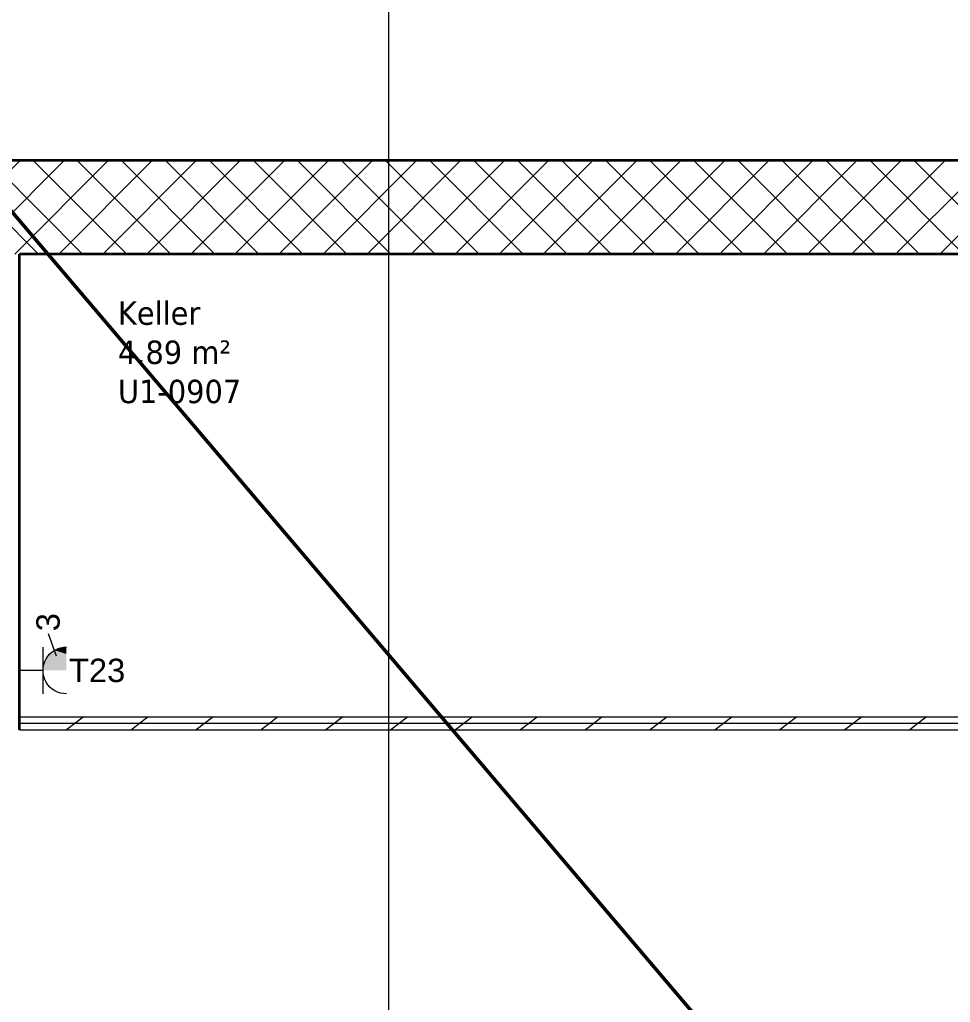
# Model space of a CAD drawing. Extents: x -1067 to 613, y -179 to 712.
# Drawn here: x -79.1 to -19.3, y 396.4 to 459.4 of the extents above; entities that cross this region are included whole.
import ezdxf
from ezdxf.lldxf.tags import DXFTag

# ---------------------------------------------------------------- set-up
doc = ezdxf.new("R2010")
doc.units = 0
doc.layers.get('0').update_dxf_attribs({"lineweight": 13})
for name, color, linetype, lineweight in [('A-AREA-____-IDEN', 7, 'Continuous', 5), ('A-WALL-____-MCUT', 7, 'Continuous', 35), ('A-WALL-____-PATT', 7, 'Continuous', 35), ('A-WALL-FNSH-MCUT', 7, 'Continuous', 35), ('S-GRID-____-OTLN', 7, 'Continuous', 5)]:
    doc.layers.add(name, color=color, linetype=linetype, lineweight=lineweight)
doc.layers.add('EL01_WAN_Kraft', color=1, linetype='Continuous', lineweight=13, true_color=0xff0000)
doc.layers.add('X_Geometrie', color=3, linetype='Continuous', lineweight=50, true_color=0x00ff00)
doc.styles.get("Standard").update_dxf_attribs({"font": 'arial.ttf'})
tags = doc.linetypes.add('_Rasterlinie_', pattern=[0.375, 0.2, -0.05, 0.075, -0.05]).pattern_tags.tags
tags[10:11] = [DXFTag(74, 4), DXFTag(75, 0), DXFTag(340, '0'), DXFTag(46, 1.0), DXFTag(50, 0.0), DXFTag(44, 0.0), DXFTag(45, 0.0)]
tags[8:9] = [DXFTag(74, 4), DXFTag(75, 0), DXFTag(340, '0'), DXFTag(46, 1.0), DXFTag(50, 0.0), DXFTag(44, 0.0), DXFTag(45, 0.0)]
tags[6:7] = [DXFTag(74, 4), DXFTag(75, 0), DXFTag(340, '0'), DXFTag(46, 1.0), DXFTag(50, 0.0), DXFTag(44, 0.0), DXFTag(45, 0.0)]
tags[4:5] = [DXFTag(74, 4), DXFTag(75, 0), DXFTag(340, '0'), DXFTag(46, 1.0), DXFTag(50, 0.0), DXFTag(44, 0.0), DXFTag(45, 0.0)]

# ---------------------------------------------------------------- blocks, each defined once
blk = doc.blocks.new('Referenz-A0UNPC4Q6I', base_point=(-1062.181, -175.856))
at = {"layer": 'A-WALL-____-MCUT', "color": 0, "linetype": 'Continuous', "ltscale": 0.35}
for p, q in [((178.303, 450.376), (-831.255, 450.376)), ((-79.097, 413.851), (-79.097, 444.376)), ((32.203, 444.376), (-79.097, 444.376))]:
    blk.add_line(p, q, dxfattribs=at)
at = {"layer": 'A-WALL-____-MCUT', "color": 0, "linetype": 'Continuous', "lineweight": 9, "ltscale": 0.13}
blk.add_line((-13.297, 414.251), (-79.097, 414.251), dxfattribs=at)
at = {"layer": 'A-WALL-____-PATT', "color": 0, "linetype": 'Continuous', "lineweight": 9, "ltscale": 0.13}
for p, q in [((-85.07, 444.376), (-79.07, 450.376)), ((-77.88, 444.376), (-83.88, 450.376)), ((-82.242, 444.376), (-76.242, 450.376)), ((-75.051, 444.376), (-81.051, 450.376)), ((-79.413, 444.376), (-73.413, 450.376)), ((-72.223, 444.376), (-78.223, 450.376)), ((-76.585, 444.376), (-70.585, 450.376)), ((-69.394, 444.376), (-75.394, 450.376)), ((-73.757, 444.376), (-67.757, 450.376)), ((-66.566, 444.376), (-72.566, 450.376)), ((-70.928, 444.376), (-64.928, 450.376)), ((-63.737, 444.376), (-69.737, 450.376)), ((-68.1, 444.376), (-62.1, 450.376)), ((-60.909, 444.376), (-66.909, 450.376)), ((-65.271, 444.376), (-59.271, 450.376)), ((-58.081, 444.376), (-64.081, 450.376)), ((-62.443, 444.376), (-56.443, 450.376)), ((-55.252, 444.376), (-61.252, 450.376)), ((-59.615, 444.376), (-53.615, 450.376)), ((-52.424, 444.376), (-58.424, 450.376)), ((-56.786, 444.376), (-50.786, 450.376)), ((-49.595, 444.376), (-55.595, 450.376)), ((-53.958, 444.376), (-47.958, 450.376)), ((-46.767, 444.376), (-52.767, 450.376)), ((-51.129, 444.376), (-45.129, 450.376)), ((-43.938, 444.376), (-49.938, 450.376)), ((-48.301, 444.376), (-42.301, 450.376)), ((-41.11, 444.376), (-47.11, 450.376)), ((-45.472, 444.376), (-39.472, 450.376)), ((-38.282, 444.376), (-44.282, 450.376)), ((-42.644, 444.376), (-36.644, 450.376)), ((-35.453, 444.376), (-41.453, 450.376)), ((-39.816, 444.376), (-33.816, 450.376)), ((-32.625, 444.376), (-38.625, 450.376)), ((-36.987, 444.376), (-30.987, 450.376)), ((-29.796, 444.376), (-35.796, 450.376)), ((-34.159, 444.376), (-28.159, 450.376)), ((-26.968, 444.376), (-32.968, 450.376)), ((-31.33, 444.376), (-25.33, 450.376)), ((-24.139, 444.376), (-30.139, 450.376)), ((-28.502, 444.376), (-22.502, 450.376)), ((-21.311, 444.376), (-27.311, 450.376)), ((-25.673, 444.376), (-19.673, 450.376)), ((-18.483, 444.376), (-24.483, 450.376)), ((-22.845, 444.376), (-16.845, 450.376)), ((-15.654, 444.376), (-21.654, 450.376)), ((-20.017, 444.376), (-14.017, 450.376)), ((-75.024, 414.651), (-75.557, 414.251)), ((-70.859, 414.651), (-71.392, 414.251)), ((-66.694, 414.651), (-67.227, 414.251)), ((-62.529, 414.651), (-63.062, 414.251)), ((-58.364, 414.651), (-58.897, 414.251)), ((-54.199, 414.651), (-54.732, 414.251)), ((-50.034, 414.651), (-50.567, 414.251)), ((-45.869, 414.651), (-46.402, 414.251)), ((-41.704, 414.651), (-42.237, 414.251)), ((-37.539, 414.651), (-38.072, 414.251)), ((-33.374, 414.651), (-33.907, 414.251)), ((-29.209, 414.651), (-29.742, 414.251)), ((-25.044, 414.651), (-25.577, 414.251)), ((-20.879, 414.651), (-21.412, 414.251)), ((-75.557, 414.251), (-76.09, 413.851)), ((-71.392, 414.251), (-71.925, 413.851)), ((-67.227, 414.251), (-67.76, 413.851)), ((-63.062, 414.251), (-63.595, 413.851)), ((-58.897, 414.251), (-59.43, 413.851)), ((-54.732, 414.251), (-55.265, 413.851)), ((-50.567, 414.251), (-51.1, 413.851)), ((-46.402, 414.251), (-46.935, 413.851)), ((-42.237, 414.251), (-42.77, 413.851)), ((-38.072, 414.251), (-38.605, 413.851)), ((-33.907, 414.251), (-34.44, 413.851)), ((-29.742, 414.251), (-30.275, 413.851)), ((-25.577, 414.251), (-26.11, 413.851)), ((-21.412, 414.251), (-21.945, 413.851))]:
    blk.add_line(p, q, dxfattribs=at)
at = {"layer": 'A-WALL-FNSH-MCUT', "color": 0, "linetype": 'Continuous', "lineweight": 9, "ltscale": 0.13}
for p, q in [((-13.297, 414.651), (-79.097, 414.651)), ((-79.097, 413.851), (-13.297, 413.851))]:
    blk.add_line(p, q, dxfattribs=at)
at = {"layer": 'S-GRID-____-OTLN', "color": 0, "linetype": '_Rasterlinie_', "ltscale": 0.13}
blk.add_line((-55.397, -171.085), (-55.397, 546.376), dxfattribs=at)
at = {"layer": 'X_Geometrie', "color": 0, "linetype": 'Continuous', "ltscale": 0.5}
blk.add_line((-80.39, 447.998), (53.84, 290.351), dxfattribs=at)
at = {"layer": 'A-AREA-____-IDEN', "color": 0, "linetype": 'Continuous', "ltscale": 0.13, "char_height": 1.5, "attachment_point": 1}
for s, insert in [('{\\W0.9;\\fVerdana;Keller}', (-72.784, 441.336)), ('{\\W0.9;\\fVerdana;4.89 m²}', (-72.784, 438.823)), ('{\\W0.9;\\fVerdana;U1-0907}', (-72.784, 436.309))]:
    blk.add_mtext(s, dxfattribs=dict(at, insert=insert))
blk = doc.blocks.new('Steckdose T23_ AP_ 3-fach-A0UNPDBM6I', base_point=(-79.095, 416.151))
at = {"color": 0, "lineweight": -2}
for p, q in [((-76.741, 418.577), (-77.249, 419.993)), ((-77.595, 416.151), (-77.595, 419.151)), ((-77.156, 418.711), (-77.008, 418.841)), ((-77.008, 418.841), (-76.845, 418.95)), ((-76.845, 418.95), (-76.669, 419.037)), ((-76.669, 419.037), (-76.483, 419.1)), ((-76.483, 419.1), (-76.291, 419.138)), ((-76.291, 419.138), (-76.095, 419.151)), ((-77.544, 418.039), (-77.481, 418.225)), ((-77.481, 418.225), (-77.394, 418.401)), ((-77.394, 418.401), (-77.285, 418.564)), ((-77.285, 418.564), (-77.156, 418.711)), ((-77.595, 417.651), (-79.095, 417.651)), ((-77.595, 417.651), (-77.582, 417.847)), ((-77.582, 417.455), (-77.595, 417.651)), ((-77.582, 417.847), (-77.544, 418.039)), ((-77.544, 417.262), (-77.582, 417.455)), ((-77.481, 417.077), (-77.544, 417.262)), ((-77.394, 416.901), (-77.481, 417.077)), ((-77.285, 416.738), (-77.394, 416.901)), ((-77.156, 416.59), (-77.285, 416.738)), ((-77.008, 416.461), (-77.156, 416.59)), ((-76.845, 416.352), (-77.008, 416.461)), ((-76.669, 416.265), (-76.845, 416.352)), ((-76.483, 416.202), (-76.669, 416.265)), ((-76.291, 416.164), (-76.483, 416.202)), ((-76.095, 416.151), (-76.291, 416.164))]:
    blk.add_line(p, q, dxfattribs=at)
for points in [[(-77.156, 418.711), (-76.095, 418.711), (-76.845, 418.95)], [(-76.845, 418.95), (-76.095, 418.95), (-76.483, 419.1)], [(-76.095, 418.711), (-76.845, 418.95), (-76.095, 418.95)], [(-76.483, 419.1), (-76.095, 419.1), (-76.095, 419.151)], [(-76.095, 418.95), (-76.483, 419.1), (-76.095, 419.1)], [(-77.544, 418.039), (-76.095, 418.039), (-77.394, 418.401)], [(-77.394, 418.401), (-76.095, 418.401), (-77.156, 418.711)], [(-76.095, 418.039), (-77.394, 418.401), (-76.095, 418.401)], [(-76.095, 418.401), (-77.156, 418.711), (-76.095, 418.711)], [(-77.595, 417.651), (-76.095, 417.651), (-77.544, 418.039)], [(-76.095, 417.651), (-77.544, 418.039), (-76.095, 418.039)]]:
    blk.add_solid(points, dxfattribs=at)
at = {"color": 0, "lineweight": -2, "insert": (-78.026, 420.169), "char_height": 1.5, "attachment_point": 1, "rotation": 90}
blk.add_mtext('{\\fArial;3}', dxfattribs=at)
at = {"color": 0, "lineweight": -2, "insert": (-75.927, 418.409), "char_height": 1.5, "attachment_point": 1}
blk.add_mtext('{\\fArial;T23}', dxfattribs=at)

msp = doc.modelspace()

# ---------------------------------------------------------------- block references
at = {"color": 9, "lineweight": 25, "ltscale": 0.25, "true_color": 0xc0c0c0}
msp.add_blockref('Referenz-A0UNPC4Q6I', (-1062.181, -175.856), dxfattribs=at)
at = {"layer": 'EL01_WAN_Kraft', "color": 1, "linetype": 'Continuous', "ltscale": 0.13, "true_color": 0xff0000}
msp.add_blockref('Steckdose T23_ AP_ 3-fach-A0UNPDBM6I', (-79.095, 416.151), dxfattribs=at)

doc.saveas('drawing.dxf')
